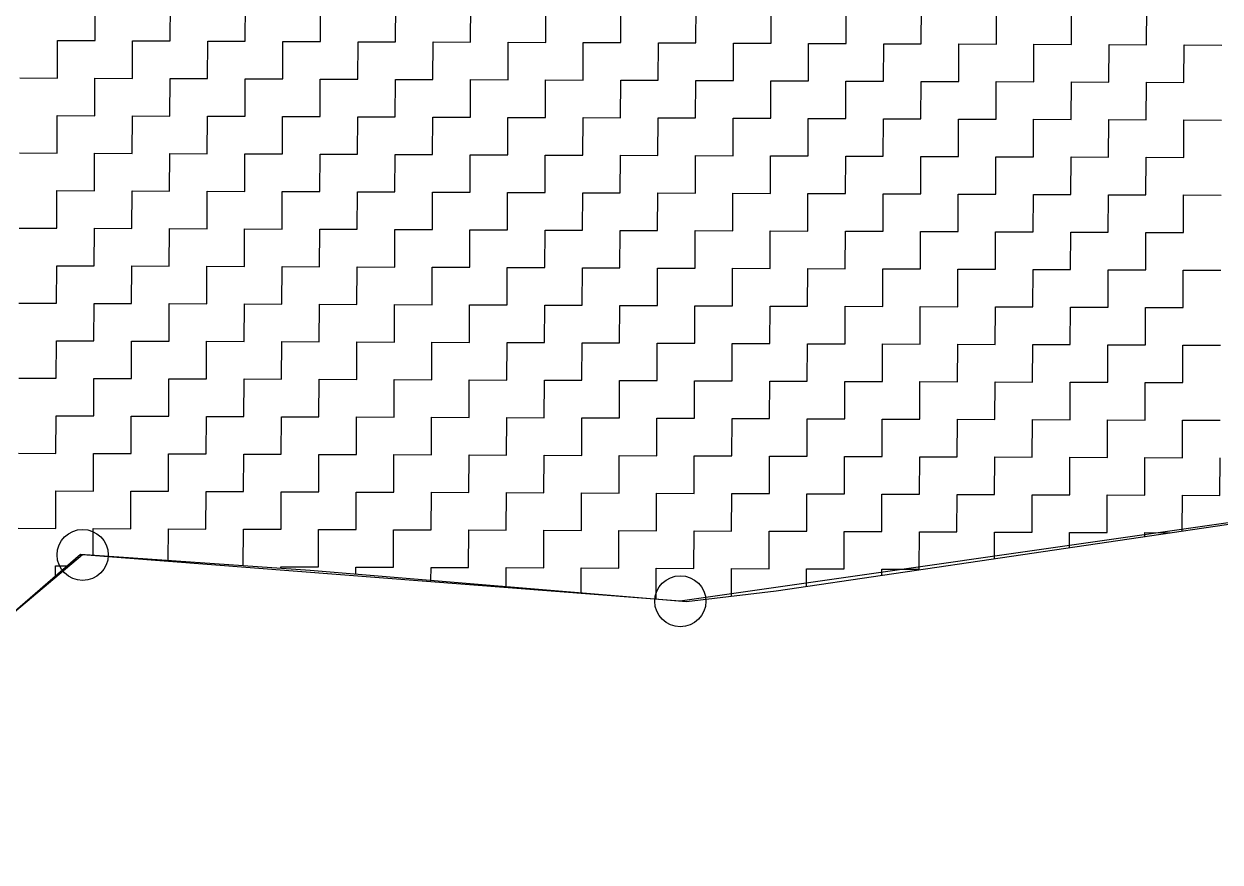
# Model space of a CAD drawing. Header units: metres. Extents: x 274536 to 279488, y 2074615 to 2078106.
# Drawn here: x 278687.2 to 278849.7, y 2075992.5 to 2076106.4 of the extents above; entities that cross this region are included whole.
import ezdxf

# ---------------------------------------------------------------- set-up
doc = ezdxf.new("R2010")
doc.units = ezdxf.units.M
doc.layers.add('POLY_HATCH', color=12, linetype='Continuous')
doc.layers.add('V_BOUND_LINE', color=7, linetype='Continuous')

msp = doc.modelspace()

# ---------------------------------------------------------------- linework, layer by layer
for centre in [(278695.19, 2076034.23), (278776.37, 2076027.94)]:
    msp.add_circle(centre, 3.47)
at = {"layer": 'POLY_HATCH', "linetype": 'Continuous'}
for p, q in [((278696.88, 2076104.12), (278696.9, 2076109.22)), ((278707.08, 2076104.08), (278707.1, 2076109.18)), ((278717.28, 2076104.04), (278717.3, 2076109.14)), ((278727.49, 2076104), (278727.5, 2076109.1)), ((278737.69, 2076103.96), (278737.71, 2076109.06)), ((278747.89, 2076103.92), (278747.91, 2076109.03)), ((278758.09, 2076103.89), (278758.11, 2076108.99)), ((278768.29, 2076103.85), (278768.31, 2076108.95)), ((278778.49, 2076103.81), (278778.51, 2076108.91)), ((278788.69, 2076103.77), (278788.71, 2076108.87)), ((278798.89, 2076103.73), (278798.91, 2076108.83)), ((278809.09, 2076103.69), (278809.11, 2076108.79)), ((278819.3, 2076103.65), (278819.32, 2076108.75)), ((278829.5, 2076103.61), (278829.52, 2076108.71)), ((278839.7, 2076103.57), (278839.72, 2076108.67)), ((278691.76, 2076099.04), (278691.78, 2076104.14)), ((278691.78, 2076104.14), (278696.88, 2076104.12)), ((278701.96, 2076099), (278701.98, 2076104.1)), ((278701.98, 2076104.1), (278707.08, 2076104.08)), ((278712.16, 2076098.96), (278712.18, 2076104.06)), ((278712.18, 2076104.06), (278717.28, 2076104.04)), ((278722.36, 2076098.92), (278722.38, 2076104.02)), ((278722.38, 2076104.02), (278727.49, 2076104)), ((278732.57, 2076098.88), (278732.59, 2076103.98)), ((278732.59, 2076103.98), (278737.69, 2076103.96)), ((278742.77, 2076098.84), (278742.79, 2076103.94)), ((278742.79, 2076103.94), (278747.89, 2076103.92)), ((278752.97, 2076098.8), (278752.99, 2076103.9)), ((278752.99, 2076103.9), (278758.09, 2076103.89)), ((278763.17, 2076098.77), (278763.19, 2076103.87)), ((278763.19, 2076103.87), (278768.29, 2076103.85)), ((278773.37, 2076098.73), (278773.39, 2076103.83)), ((278773.39, 2076103.83), (278778.49, 2076103.81)), ((278783.57, 2076098.69), (278783.59, 2076103.79)), ((278783.59, 2076103.79), (278788.69, 2076103.77)), ((278793.77, 2076098.65), (278793.79, 2076103.75)), ((278793.79, 2076103.75), (278798.89, 2076103.73)), ((278803.97, 2076098.61), (278803.99, 2076103.71)), ((278803.99, 2076103.71), (278809.09, 2076103.69)), ((278814.18, 2076098.57), (278814.19, 2076103.67)), ((278814.19, 2076103.67), (278819.3, 2076103.65)), ((278824.38, 2076098.53), (278824.4, 2076103.63)), ((278824.4, 2076103.63), (278829.5, 2076103.61)), ((278834.58, 2076098.49), (278834.6, 2076103.59)), ((278834.6, 2076103.59), (278839.7, 2076103.57)), ((278844.78, 2076098.45), (278844.8, 2076103.55)), ((278844.8, 2076103.55), (278849.9, 2076103.53)), ((278686.66, 2076099.06), (278691.76, 2076099.04)), ((278696.84, 2076093.92), (278696.86, 2076099.02)), ((278696.86, 2076099.02), (278701.96, 2076099)), ((278707.04, 2076093.88), (278707.06, 2076098.98)), ((278707.06, 2076098.98), (278712.16, 2076098.96)), ((278717.24, 2076093.84), (278717.26, 2076098.94)), ((278717.26, 2076098.94), (278722.36, 2076098.92)), ((278727.45, 2076093.8), (278727.47, 2076098.9)), ((278727.47, 2076098.9), (278732.57, 2076098.88)), ((278737.65, 2076093.76), (278737.67, 2076098.86)), ((278737.67, 2076098.86), (278742.77, 2076098.84)), ((278747.85, 2076093.72), (278747.87, 2076098.82)), ((278747.87, 2076098.82), (278752.97, 2076098.8)), ((278758.05, 2076093.68), (278758.07, 2076098.78)), ((278758.07, 2076098.78), (278763.17, 2076098.77)), ((278768.25, 2076093.64), (278768.27, 2076098.75)), ((278768.27, 2076098.75), (278773.37, 2076098.73)), ((278778.45, 2076093.61), (278778.47, 2076098.71)), ((278778.47, 2076098.71), (278783.57, 2076098.69)), ((278788.65, 2076093.57), (278788.67, 2076098.67)), ((278788.67, 2076098.67), (278793.77, 2076098.65)), ((278798.85, 2076093.53), (278798.87, 2076098.63)), ((278798.87, 2076098.63), (278803.97, 2076098.61)), ((278809.05, 2076093.49), (278809.07, 2076098.59)), ((278809.07, 2076098.59), (278814.18, 2076098.57)), ((278819.26, 2076093.45), (278819.28, 2076098.55)), ((278819.28, 2076098.55), (278824.38, 2076098.53)), ((278829.46, 2076093.41), (278829.48, 2076098.51)), ((278829.48, 2076098.51), (278834.58, 2076098.49)), ((278839.66, 2076093.37), (278839.68, 2076098.47)), ((278839.68, 2076098.47), (278844.78, 2076098.45)), ((278691.72, 2076088.84), (278691.74, 2076093.94)), ((278691.74, 2076093.94), (278696.84, 2076093.92)), ((278701.92, 2076088.8), (278701.94, 2076093.9)), ((278701.94, 2076093.9), (278707.04, 2076093.88)), ((278712.12, 2076088.76), (278712.14, 2076093.86)), ((278712.14, 2076093.86), (278717.24, 2076093.84)), ((278722.33, 2076088.72), (278722.35, 2076093.82)), ((278722.35, 2076093.82), (278727.45, 2076093.8)), ((278732.53, 2076088.68), (278732.55, 2076093.78)), ((278732.55, 2076093.78), (278737.65, 2076093.76)), ((278742.73, 2076088.64), (278742.75, 2076093.74)), ((278742.75, 2076093.74), (278747.85, 2076093.72)), ((278752.93, 2076088.6), (278752.95, 2076093.7)), ((278752.95, 2076093.7), (278758.05, 2076093.68)), ((278763.13, 2076088.56), (278763.15, 2076093.66)), ((278763.15, 2076093.66), (278768.25, 2076093.64)), ((278773.33, 2076088.52), (278773.35, 2076093.63)), ((278773.35, 2076093.63), (278778.45, 2076093.61)), ((278783.53, 2076088.49), (278783.55, 2076093.59)), ((278783.55, 2076093.59), (278788.65, 2076093.57)), ((278793.73, 2076088.45), (278793.75, 2076093.55)), ((278793.75, 2076093.55), (278798.85, 2076093.53)), ((278803.93, 2076088.41), (278803.95, 2076093.51)), ((278803.95, 2076093.51), (278809.05, 2076093.49)), ((278814.14, 2076088.37), (278814.16, 2076093.47)), ((278814.16, 2076093.47), (278819.26, 2076093.45)), ((278824.34, 2076088.33), (278824.36, 2076093.43)), ((278824.36, 2076093.43), (278829.46, 2076093.41)), ((278834.54, 2076088.29), (278834.56, 2076093.39)), ((278834.56, 2076093.39), (278839.66, 2076093.37)), ((278844.74, 2076088.25), (278844.76, 2076093.35)), ((278844.76, 2076093.35), (278849.86, 2076093.33)), ((278686.62, 2076088.86), (278691.72, 2076088.84)), ((278696.8, 2076083.72), (278696.82, 2076088.82)), ((278696.82, 2076088.82), (278701.92, 2076088.8)), ((278707, 2076083.68), (278707.02, 2076088.78)), ((278707.02, 2076088.78), (278712.12, 2076088.76)), ((278717.21, 2076083.64), (278717.23, 2076088.74)), ((278717.23, 2076088.74), (278722.33, 2076088.72)), ((278727.41, 2076083.6), (278727.43, 2076088.7)), ((278727.43, 2076088.7), (278732.53, 2076088.68)), ((278737.61, 2076083.56), (278737.63, 2076088.66)), ((278737.63, 2076088.66), (278742.73, 2076088.64)), ((278747.81, 2076083.52), (278747.83, 2076088.62)), ((278747.83, 2076088.62), (278752.93, 2076088.6)), ((278758.01, 2076083.48), (278758.03, 2076088.58)), ((278758.03, 2076088.58), (278763.13, 2076088.56)), ((278768.21, 2076083.44), (278768.23, 2076088.54)), ((278768.23, 2076088.54), (278773.33, 2076088.52)), ((278778.41, 2076083.4), (278778.43, 2076088.5)), ((278778.43, 2076088.5), (278783.53, 2076088.49)), ((278788.61, 2076083.36), (278788.63, 2076088.47)), ((278788.63, 2076088.47), (278793.73, 2076088.45)), ((278798.81, 2076083.33), (278798.83, 2076088.43)), ((278798.83, 2076088.43), (278803.93, 2076088.41)), ((278809.02, 2076083.29), (278809.04, 2076088.39)), ((278809.04, 2076088.39), (278814.14, 2076088.37)), ((278819.22, 2076083.25), (278819.24, 2076088.35)), ((278819.24, 2076088.35), (278824.34, 2076088.33)), ((278829.42, 2076083.21), (278829.44, 2076088.31)), ((278829.44, 2076088.31), (278834.54, 2076088.29)), ((278839.62, 2076083.17), (278839.64, 2076088.27)), ((278839.64, 2076088.27), (278844.74, 2076088.25)), ((278691.68, 2076078.64), (278691.7, 2076083.74)), ((278691.7, 2076083.74), (278696.8, 2076083.72)), ((278701.88, 2076078.6), (278701.9, 2076083.7)), ((278701.9, 2076083.7), (278707, 2076083.68)), ((278712.09, 2076078.56), (278712.1, 2076083.66)), ((278712.1, 2076083.66), (278717.21, 2076083.64)), ((278722.29, 2076078.52), (278722.31, 2076083.62)), ((278722.31, 2076083.62), (278727.41, 2076083.6)), ((278732.49, 2076078.48), (278732.51, 2076083.58)), ((278732.51, 2076083.58), (278737.61, 2076083.56)), ((278742.69, 2076078.44), (278742.71, 2076083.54)), ((278742.71, 2076083.54), (278747.81, 2076083.52)), ((278752.89, 2076078.4), (278752.91, 2076083.5)), ((278752.91, 2076083.5), (278758.01, 2076083.48)), ((278763.09, 2076078.36), (278763.11, 2076083.46)), ((278763.11, 2076083.46), (278768.21, 2076083.44)), ((278773.29, 2076078.32), (278773.31, 2076083.42)), ((278773.31, 2076083.42), (278778.41, 2076083.4)), ((278783.49, 2076078.28), (278783.51, 2076083.38)), ((278783.51, 2076083.38), (278788.61, 2076083.36)), ((278793.69, 2076078.24), (278793.71, 2076083.35)), ((278793.71, 2076083.35), (278798.81, 2076083.33)), ((278803.9, 2076078.21), (278803.92, 2076083.31)), ((278803.92, 2076083.31), (278809.02, 2076083.29)), ((278814.1, 2076078.17), (278814.12, 2076083.27)), ((278814.12, 2076083.27), (278819.22, 2076083.25)), ((278824.3, 2076078.13), (278824.32, 2076083.23)), ((278824.32, 2076083.23), (278829.42, 2076083.21)), ((278834.5, 2076078.09), (278834.52, 2076083.19)), ((278834.52, 2076083.19), (278839.62, 2076083.17)), ((278844.7, 2076078.05), (278844.72, 2076083.15)), ((278844.72, 2076083.15), (278849.82, 2076083.13)), ((278686.58, 2076078.66), (278691.68, 2076078.64)), ((278696.76, 2076073.52), (278696.78, 2076078.62)), ((278696.78, 2076078.62), (278701.88, 2076078.6)), ((278706.96, 2076073.48), (278706.98, 2076078.58)), ((278706.98, 2076078.58), (278712.09, 2076078.56)), ((278717.17, 2076073.44), (278717.19, 2076078.54)), ((278717.19, 2076078.54), (278722.29, 2076078.52)), ((278727.37, 2076073.4), (278727.39, 2076078.5)), ((278727.39, 2076078.5), (278732.49, 2076078.48)), ((278737.57, 2076073.36), (278737.59, 2076078.46)), ((278737.59, 2076078.46), (278742.69, 2076078.44)), ((278747.77, 2076073.32), (278747.79, 2076078.42)), ((278747.79, 2076078.42), (278752.89, 2076078.4)), ((278757.97, 2076073.28), (278757.99, 2076078.38)), ((278757.99, 2076078.38), (278763.09, 2076078.36)), ((278768.17, 2076073.24), (278768.19, 2076078.34)), ((278768.19, 2076078.34), (278773.29, 2076078.32)), ((278778.37, 2076073.2), (278778.39, 2076078.3)), ((278778.39, 2076078.3), (278783.49, 2076078.28)), ((278788.57, 2076073.16), (278788.59, 2076078.26)), ((278788.59, 2076078.26), (278793.69, 2076078.24)), ((278798.78, 2076073.12), (278798.79, 2076078.23)), ((278798.79, 2076078.23), (278803.9, 2076078.21)), ((278808.98, 2076073.09), (278809, 2076078.19)), ((278809, 2076078.19), (278814.1, 2076078.17)), ((278819.18, 2076073.05), (278819.2, 2076078.15)), ((278819.2, 2076078.15), (278824.3, 2076078.13)), ((278829.38, 2076073.01), (278829.4, 2076078.11)), ((278829.4, 2076078.11), (278834.5, 2076078.09)), ((278839.58, 2076072.97), (278839.6, 2076078.07)), ((278839.6, 2076078.07), (278844.7, 2076078.05)), ((278691.64, 2076068.44), (278691.66, 2076073.54)), ((278691.66, 2076073.54), (278696.76, 2076073.52)), ((278701.84, 2076068.4), (278701.86, 2076073.5)), ((278701.86, 2076073.5), (278706.96, 2076073.48)), ((278712.05, 2076068.36), (278712.07, 2076073.46)), ((278712.07, 2076073.46), (278717.17, 2076073.44)), ((278722.25, 2076068.32), (278722.27, 2076073.42)), ((278722.27, 2076073.42), (278727.37, 2076073.4)), ((278732.45, 2076068.28), (278732.47, 2076073.38)), ((278732.47, 2076073.38), (278737.57, 2076073.36)), ((278742.65, 2076068.24), (278742.67, 2076073.34)), ((278742.67, 2076073.34), (278747.77, 2076073.32)), ((278752.85, 2076068.2), (278752.87, 2076073.3)), ((278752.87, 2076073.3), (278757.97, 2076073.28)), ((278763.05, 2076068.16), (278763.07, 2076073.26)), ((278763.07, 2076073.26), (278768.17, 2076073.24)), ((278773.25, 2076068.12), (278773.27, 2076073.22)), ((278773.27, 2076073.22), (278778.37, 2076073.2)), ((278783.45, 2076068.08), (278783.47, 2076073.18)), ((278783.47, 2076073.18), (278788.57, 2076073.16)), ((278793.65, 2076068.04), (278793.67, 2076073.14)), ((278793.67, 2076073.14), (278798.78, 2076073.12)), ((278803.86, 2076068), (278803.88, 2076073.1)), ((278803.88, 2076073.1), (278808.98, 2076073.09)), ((278814.06, 2076067.96), (278814.08, 2076073.07)), ((278814.08, 2076073.07), (278819.18, 2076073.05)), ((278824.26, 2076067.93), (278824.28, 2076073.03)), ((278824.28, 2076073.03), (278829.38, 2076073.01)), ((278834.46, 2076067.89), (278834.48, 2076072.99)), ((278834.48, 2076072.99), (278839.58, 2076072.97)), ((278844.66, 2076067.85), (278844.68, 2076072.95)), ((278844.68, 2076072.95), (278849.78, 2076072.93)), ((278686.54, 2076068.46), (278691.64, 2076068.44)), ((278696.72, 2076063.32), (278696.74, 2076068.42)), ((278696.74, 2076068.42), (278701.84, 2076068.4)), ((278706.93, 2076063.28), (278706.95, 2076068.38)), ((278706.95, 2076068.38), (278712.05, 2076068.36)), ((278717.13, 2076063.24), (278717.15, 2076068.34)), ((278717.15, 2076068.34), (278722.25, 2076068.32)), ((278727.33, 2076063.2), (278727.35, 2076068.3)), ((278727.35, 2076068.3), (278732.45, 2076068.28)), ((278737.53, 2076063.16), (278737.55, 2076068.26)), ((278737.55, 2076068.26), (278742.65, 2076068.24)), ((278747.73, 2076063.12), (278747.75, 2076068.22)), ((278747.75, 2076068.22), (278752.85, 2076068.2)), ((278757.93, 2076063.08), (278757.95, 2076068.18)), ((278757.95, 2076068.18), (278763.05, 2076068.16)), ((278768.13, 2076063.04), (278768.15, 2076068.14)), ((278768.15, 2076068.14), (278773.25, 2076068.12)), ((278778.33, 2076063), (278778.35, 2076068.1)), ((278778.35, 2076068.1), (278783.45, 2076068.08)), ((278788.53, 2076062.96), (278788.55, 2076068.06)), ((278788.55, 2076068.06), (278793.65, 2076068.04)), ((278798.74, 2076062.92), (278798.76, 2076068.02)), ((278798.76, 2076068.02), (278803.86, 2076068)), ((278808.94, 2076062.88), (278808.96, 2076067.98)), ((278808.96, 2076067.98), (278814.06, 2076067.96)), ((278819.14, 2076062.84), (278819.16, 2076067.95)), ((278819.16, 2076067.95), (278824.26, 2076067.93)), ((278829.34, 2076062.81), (278829.36, 2076067.91)), ((278829.36, 2076067.91), (278834.46, 2076067.89)), ((278839.54, 2076062.77), (278839.56, 2076067.87)), ((278839.56, 2076067.87), (278844.66, 2076067.85)), ((278691.6, 2076058.24), (278691.62, 2076063.34)), ((278691.62, 2076063.34), (278696.72, 2076063.32)), ((278701.81, 2076058.2), (278701.82, 2076063.3)), ((278701.82, 2076063.3), (278706.93, 2076063.28)), ((278712.01, 2076058.16), (278712.03, 2076063.26)), ((278712.03, 2076063.26), (278717.13, 2076063.24)), ((278722.21, 2076058.12), (278722.23, 2076063.22)), ((278722.23, 2076063.22), (278727.33, 2076063.2)), ((278732.41, 2076058.08), (278732.43, 2076063.18)), ((278732.43, 2076063.18), (278737.53, 2076063.16)), ((278742.61, 2076058.04), (278742.63, 2076063.14)), ((278742.63, 2076063.14), (278747.73, 2076063.12)), ((278752.81, 2076058), (278752.83, 2076063.1)), ((278752.83, 2076063.1), (278757.93, 2076063.08)), ((278763.01, 2076057.96), (278763.03, 2076063.06)), ((278763.03, 2076063.06), (278768.13, 2076063.04)), ((278773.21, 2076057.92), (278773.23, 2076063.02)), ((278773.23, 2076063.02), (278778.33, 2076063)), ((278783.41, 2076057.88), (278783.43, 2076062.98)), ((278783.43, 2076062.98), (278788.53, 2076062.96)), ((278793.62, 2076057.84), (278793.64, 2076062.94)), ((278793.64, 2076062.94), (278798.74, 2076062.92)), ((278803.82, 2076057.8), (278803.84, 2076062.9)), ((278803.84, 2076062.9), (278808.94, 2076062.88)), ((278814.02, 2076057.76), (278814.04, 2076062.86)), ((278814.04, 2076062.86), (278819.14, 2076062.84)), ((278824.22, 2076057.72), (278824.24, 2076062.83)), ((278824.24, 2076062.83), (278829.34, 2076062.81)), ((278834.42, 2076057.69), (278834.44, 2076062.79)), ((278834.44, 2076062.79), (278839.54, 2076062.77)), ((278844.62, 2076057.65), (278844.64, 2076062.75)), ((278844.64, 2076062.75), (278849.74, 2076062.73)), ((278686.5, 2076058.26), (278691.6, 2076058.24)), ((278696.69, 2076053.12), (278696.7, 2076058.22)), ((278696.7, 2076058.22), (278701.81, 2076058.2)), ((278706.89, 2076053.08), (278706.91, 2076058.18)), ((278706.91, 2076058.18), (278712.01, 2076058.16)), ((278717.09, 2076053.04), (278717.11, 2076058.14)), ((278717.11, 2076058.14), (278722.21, 2076058.12)), ((278727.29, 2076053), (278727.31, 2076058.1)), ((278727.31, 2076058.1), (278732.41, 2076058.08)), ((278737.49, 2076052.96), (278737.51, 2076058.06)), ((278737.51, 2076058.06), (278742.61, 2076058.04)), ((278747.69, 2076052.92), (278747.71, 2076058.02)), ((278747.71, 2076058.02), (278752.81, 2076058)), ((278757.89, 2076052.88), (278757.91, 2076057.98)), ((278757.91, 2076057.98), (278763.01, 2076057.96)), ((278768.09, 2076052.84), (278768.11, 2076057.94)), ((278768.11, 2076057.94), (278773.21, 2076057.92)), ((278778.29, 2076052.8), (278778.31, 2076057.9)), ((278778.31, 2076057.9), (278783.41, 2076057.88)), ((278788.5, 2076052.76), (278788.52, 2076057.86)), ((278788.52, 2076057.86), (278793.62, 2076057.84)), ((278798.7, 2076052.72), (278798.72, 2076057.82)), ((278798.72, 2076057.82), (278803.82, 2076057.8)), ((278808.9, 2076052.68), (278808.92, 2076057.78)), ((278808.92, 2076057.78), (278814.02, 2076057.76)), ((278819.1, 2076052.64), (278819.12, 2076057.74)), ((278819.12, 2076057.74), (278824.22, 2076057.72)), ((278829.3, 2076052.6), (278829.32, 2076057.7)), ((278829.32, 2076057.7), (278834.42, 2076057.69)), ((278839.5, 2076052.56), (278839.52, 2076057.67)), ((278839.52, 2076057.67), (278844.62, 2076057.65)), ((278691.56, 2076048.03), (278691.58, 2076053.14)), ((278691.58, 2076053.14), (278696.69, 2076053.12)), ((278701.77, 2076048), (278701.79, 2076053.1)), ((278701.79, 2076053.1), (278706.89, 2076053.08)), ((278711.97, 2076047.96), (278711.99, 2076053.06)), ((278711.99, 2076053.06), (278717.09, 2076053.04)), ((278722.17, 2076047.92), (278722.19, 2076053.02)), ((278722.19, 2076053.02), (278727.29, 2076053)), ((278732.37, 2076047.88), (278732.39, 2076052.98)), ((278732.39, 2076052.98), (278737.49, 2076052.96)), ((278742.57, 2076047.84), (278742.59, 2076052.94)), ((278742.59, 2076052.94), (278747.69, 2076052.92)), ((278752.77, 2076047.8), (278752.79, 2076052.9)), ((278752.79, 2076052.9), (278757.89, 2076052.88)), ((278762.97, 2076047.76), (278762.99, 2076052.86)), ((278762.99, 2076052.86), (278768.09, 2076052.84)), ((278773.17, 2076047.72), (278773.19, 2076052.82)), ((278773.19, 2076052.82), (278778.29, 2076052.8)), ((278783.38, 2076047.68), (278783.39, 2076052.78)), ((278783.39, 2076052.78), (278788.5, 2076052.76)), ((278793.58, 2076047.64), (278793.6, 2076052.74)), ((278793.6, 2076052.74), (278798.7, 2076052.72)), ((278803.78, 2076047.6), (278803.8, 2076052.7)), ((278803.8, 2076052.7), (278808.9, 2076052.68)), ((278813.98, 2076047.56), (278814, 2076052.66)), ((278814, 2076052.66), (278819.1, 2076052.64)), ((278824.18, 2076047.52), (278824.2, 2076052.62)), ((278824.2, 2076052.62), (278829.3, 2076052.6)), ((278834.38, 2076047.48), (278834.4, 2076052.58)), ((278834.4, 2076052.58), (278839.5, 2076052.56)), ((278844.58, 2076047.44), (278844.6, 2076052.55)), ((278844.6, 2076052.55), (278849.7, 2076052.53)), ((278686.46, 2076048.05), (278691.56, 2076048.03)), ((278696.65, 2076042.91), (278696.67, 2076048.01)), ((278696.67, 2076048.01), (278701.77, 2076048)), ((278706.85, 2076042.88), (278706.87, 2076047.98)), ((278706.87, 2076047.98), (278711.97, 2076047.96)), ((278717.05, 2076042.84), (278717.07, 2076047.94)), ((278717.07, 2076047.94), (278722.17, 2076047.92)), ((278727.25, 2076042.8), (278727.27, 2076047.9)), ((278727.27, 2076047.9), (278732.37, 2076047.88)), ((278737.45, 2076042.76), (278737.47, 2076047.86)), ((278737.47, 2076047.86), (278742.57, 2076047.84)), ((278747.65, 2076042.72), (278747.67, 2076047.82)), ((278747.67, 2076047.82), (278752.77, 2076047.8)), ((278757.85, 2076042.68), (278757.87, 2076047.78)), ((278757.87, 2076047.78), (278762.97, 2076047.76)), ((278768.05, 2076042.64), (278768.07, 2076047.74)), ((278768.07, 2076047.74), (278773.17, 2076047.72)), ((278778.25, 2076042.6), (278778.27, 2076047.7)), ((278778.27, 2076047.7), (278783.38, 2076047.68)), ((278788.46, 2076042.56), (278788.48, 2076047.66)), ((278788.48, 2076047.66), (278793.58, 2076047.64)), ((278798.66, 2076042.52), (278798.68, 2076047.62)), ((278798.68, 2076047.62), (278803.78, 2076047.6)), ((278808.86, 2076042.48), (278808.88, 2076047.58)), ((278808.88, 2076047.58), (278813.98, 2076047.56)), ((278819.06, 2076042.44), (278819.08, 2076047.54)), ((278819.08, 2076047.54), (278824.18, 2076047.52)), ((278829.26, 2076042.4), (278829.28, 2076047.5)), ((278829.28, 2076047.5), (278834.38, 2076047.48)), ((278839.46, 2076042.36), (278839.48, 2076047.46)), ((278839.48, 2076047.46), (278844.58, 2076047.44)), ((278849.66, 2076042.32), (278849.68, 2076047.43)), ((278691.53, 2076037.83), (278691.55, 2076042.93)), ((278691.55, 2076042.93), (278696.65, 2076042.91)), ((278701.73, 2076037.79), (278701.75, 2076042.89)), ((278701.75, 2076042.89), (278706.85, 2076042.88)), ((278711.93, 2076037.75), (278711.95, 2076042.86)), ((278711.95, 2076042.86), (278717.05, 2076042.84)), ((278722.13, 2076037.72), (278722.15, 2076042.82)), ((278722.15, 2076042.82), (278727.25, 2076042.8)), ((278732.33, 2076037.68), (278732.35, 2076042.78)), ((278732.35, 2076042.78), (278737.45, 2076042.76)), ((278742.53, 2076037.64), (278742.55, 2076042.74)), ((278742.55, 2076042.74), (278747.65, 2076042.72)), ((278752.73, 2076037.6), (278752.75, 2076042.7)), ((278752.75, 2076042.7), (278757.85, 2076042.68)), ((278762.93, 2076037.56), (278762.95, 2076042.66)), ((278762.95, 2076042.66), (278768.05, 2076042.64)), ((278773.13, 2076037.52), (278773.15, 2076042.62)), ((278773.15, 2076042.62), (278778.25, 2076042.6)), ((278783.34, 2076037.48), (278783.36, 2076042.58)), ((278783.36, 2076042.58), (278788.46, 2076042.56)), ((278793.54, 2076037.44), (278793.56, 2076042.54)), ((278793.56, 2076042.54), (278798.66, 2076042.52)), ((278803.74, 2076037.4), (278803.76, 2076042.5)), ((278803.76, 2076042.5), (278808.86, 2076042.48)), ((278813.94, 2076037.36), (278813.96, 2076042.46)), ((278813.96, 2076042.46), (278819.06, 2076042.44)), ((278824.14, 2076037.32), (278824.16, 2076042.42)), ((278824.16, 2076042.42), (278829.26, 2076042.4)), ((278834.34, 2076037.28), (278834.36, 2076042.38)), ((278834.36, 2076042.38), (278839.46, 2076042.36)), ((278844.54, 2076037.49), (278844.56, 2076042.34)), ((278844.56, 2076042.34), (278849.66, 2076042.32)), ((278686.42, 2076037.85), (278691.53, 2076037.83)), ((278696.61, 2076034.21), (278696.63, 2076037.81)), ((278696.63, 2076037.81), (278701.73, 2076037.79)), ((278706.81, 2076033.5), (278706.83, 2076037.77)), ((278706.83, 2076037.77), (278711.93, 2076037.75)), ((278717.01, 2076032.8), (278717.03, 2076037.74)), ((278717.03, 2076037.74), (278722.13, 2076037.72)), ((278727.21, 2076032.6), (278727.23, 2076037.7)), ((278727.23, 2076037.7), (278732.33, 2076037.68)), ((278737.41, 2076032.56), (278737.43, 2076037.66)), ((278737.43, 2076037.66), (278742.53, 2076037.64)), ((278747.61, 2076032.52), (278747.63, 2076037.62)), ((278747.63, 2076037.62), (278752.73, 2076037.6)), ((278757.81, 2076032.48), (278757.83, 2076037.58)), ((278757.83, 2076037.58), (278762.93, 2076037.56)), ((278768.01, 2076032.44), (278768.03, 2076037.54)), ((278768.03, 2076037.54), (278773.13, 2076037.52)), ((278778.22, 2076032.4), (278778.24, 2076037.5)), ((278778.24, 2076037.5), (278783.34, 2076037.48)), ((278788.42, 2076032.36), (278788.44, 2076037.46)), ((278788.44, 2076037.46), (278793.54, 2076037.44)), ((278798.62, 2076032.32), (278798.64, 2076037.42)), ((278798.64, 2076037.42), (278803.74, 2076037.4)), ((278808.82, 2076032.28), (278808.84, 2076037.38)), ((278808.84, 2076037.38), (278813.94, 2076037.36)), ((278819.03, 2076033.73), (278819.04, 2076037.34)), ((278819.04, 2076037.34), (278824.14, 2076037.32)), ((278829.23, 2076035.24), (278829.24, 2076037.3)), ((278829.24, 2076037.3), (278834.34, 2076037.28)), ((278839.44, 2076037.26), (278842.9, 2076037.25)), ((278839.44, 2076036.74), (278839.44, 2076037.26)), ((278691.5, 2076031.39), (278691.51, 2076032.73)), ((278691.51, 2076032.73), (278693.04, 2076032.73)), ((278722.11, 2076032.61), (278727.21, 2076032.6)), ((278722.11, 2076032.44), (278722.11, 2076032.61)), ((278732.31, 2076032.58), (278737.41, 2076032.56)), ((278732.31, 2076031.64), (278732.31, 2076032.58)), ((278742.5, 2076030.79), (278742.51, 2076032.54)), ((278742.51, 2076032.54), (278747.61, 2076032.52)), ((278752.7, 2076029.93), (278752.71, 2076032.5)), ((278752.71, 2076032.5), (278757.81, 2076032.48)), ((278762.9, 2076029.08), (278762.91, 2076032.46)), ((278762.91, 2076032.46), (278768.01, 2076032.44)), ((278773.1, 2076028.22), (278773.11, 2076032.42)), ((278773.11, 2076032.42), (278778.22, 2076032.4)), ((278783.3, 2076028.63), (278783.32, 2076032.38)), ((278783.32, 2076032.38), (278788.42, 2076032.36)), ((278793.51, 2076029.98), (278793.52, 2076032.34)), ((278793.52, 2076032.34), (278798.62, 2076032.32)), ((278803.72, 2076032.3), (278808.82, 2076032.28)), ((278803.72, 2076031.48), (278803.72, 2076032.3))]:
    msp.add_line(p, q, dxfattribs=at)
at = {"layer": 'POLY_HATCH'}
for p, q in [((278789.38, 2076029.37), (278880.71, 2076042.82)), ((278676.68, 2076018.56), (278694.89, 2076034.33)), ((278694.89, 2076034.33), (278726.08, 2076032.17)), ((278726.08, 2076032.17), (278777.19, 2076027.88)), ((278777.19, 2076027.88), (278789.38, 2076029.37))]:
    msp.add_line(p, q, dxfattribs=at)
at = {"layer": 'V_BOUND_LINE'}
for p, q in [((278917.08, 2076048.05), (278776.37, 2076027.94)), ((278695.19, 2076034.23), (278549.31, 2075912.01)), ((278776.37, 2076027.94), (278695.19, 2076034.23))]:
    msp.add_line(p, q, dxfattribs=at)

doc.saveas('drawing.dxf')
